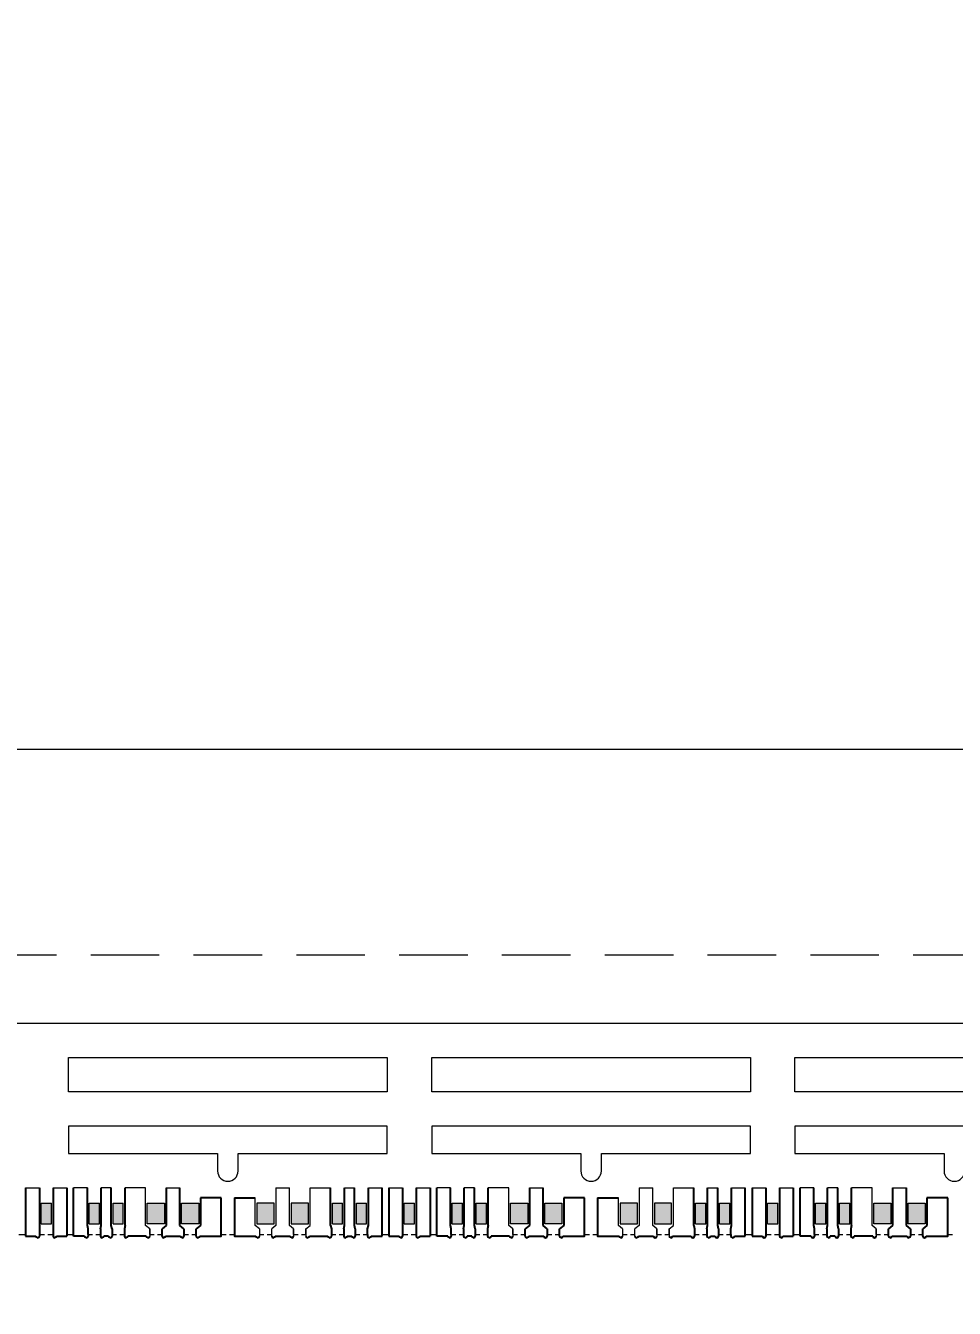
# Model space of a CAD drawing. Header units: millimetres. Extents: x 4026 to 4299, y 1527 to 1783.
# Drawn here: x 4137.39 to 4150.94, y 1739.06 to 1757.78 of the extents above; entities that cross this region are included whole.
import ezdxf

# ---------------------------------------------------------------- set-up
doc = ezdxf.new("R2010")
doc.units = ezdxf.units.MM
doc.linetypes.add('HIDDEN', pattern=[0.375, 0.25, -0.125])
doc.layers.add('1', color=7, linetype='Continuous')
doc.layers.add('1D', color=4, linetype='Continuous')
doc.layers.add('AM_8', color=3, linetype='Continuous', lineweight=15)

msp = doc.modelspace()

# ---------------------------------------------------------------- hatches: boundary and pattern name
at = {"layer": 'AM_8', "linetype": 'ByBlock'}
h = msp.add_hatch(dxfattribs=at)
h.set_pattern_fill('GLASS', color=3, scale=0.002)
h.set_pattern_definition([(123.6901, (37.13048, 3416.407292), (-0.050800067793, 0.101599977535), [0.018316194, -0.1648457968]), (123.6901, (37.131496, 3416.41034), (-0.050800067793, 0.101599977535), [0.0109897164, -0.1721722744]), (123.6901, (37.1254, 3416.41034), (-0.050800067793, 0.101599977535), [0.0109897164, -0.1721722744])])
h.paths.add_polyline_path([(4135.4681, 1740.5964), (4135.4681, 1740.2964), (4135.7181, 1740.2964), (4135.7181, 1740.5964)])
h.paths.add_polyline_path([(4135.9681, 1740.5964), (4135.9681, 1740.2964), (4136.2181, 1740.2964), (4136.2181, 1740.5964)])
h.paths.add_polyline_path([(4139.1681, 1740.2964), (4139.1681, 1740.5964), (4139.4181, 1740.5964), (4139.4181, 1740.2964)])
h.paths.add_polyline_path([(4139.6681, 1740.2964), (4139.6681, 1740.5964), (4139.9181, 1740.5964), (4139.9181, 1740.2964)])
h.paths.add_polyline_path([(4136.5681, 1740.2964), (4136.5681, 1740.5964), (4136.7181, 1740.5964), (4136.7181, 1740.2964)])
h.paths.add_polyline_path([(4136.9181, 1740.2964), (4136.9181, 1740.5964), (4137.0681, 1740.5964), (4137.0681, 1740.2964)])
h.paths.add_polyline_path([(4138.6681, 1740.2964), (4138.6681, 1740.5964), (4138.8181, 1740.5964), (4138.8181, 1740.2964)])
h.paths.add_polyline_path([(4138.3181, 1740.2964), (4138.3181, 1740.5964), (4138.4681, 1740.5964), (4138.4681, 1740.2964)])
h.paths.add_polyline_path([(4137.6181, 1740.2964), (4137.6181, 1740.5964), (4137.7681, 1740.5964), (4137.7681, 1740.2964)])
h = msp.add_hatch(dxfattribs=at)
h.set_pattern_fill('GLASS', color=3, scale=0.002)
h.set_pattern_definition([(123.6901, (42.43048, 3416.407292), (-0.050800067793, 0.101599977535), [0.018316194, -0.1648457968]), (123.6901, (42.431496, 3416.41034), (-0.050800067793, 0.101599977535), [0.0109897164, -0.1721722744]), (123.6901, (42.4254, 3416.41034), (-0.050800067793, 0.101599977535), [0.0109897164, -0.1721722744])])
h.paths.add_polyline_path([(4140.7681, 1740.5964), (4140.7681, 1740.2964), (4141.0181, 1740.2964), (4141.0181, 1740.5964)])
h.paths.add_polyline_path([(4141.2681, 1740.5964), (4141.2681, 1740.2964), (4141.5181, 1740.2964), (4141.5181, 1740.5964)])
h.paths.add_polyline_path([(4144.4681, 1740.2964), (4144.4681, 1740.5964), (4144.7181, 1740.5964), (4144.7181, 1740.2964)])
h.paths.add_polyline_path([(4144.9681, 1740.2964), (4144.9681, 1740.5964), (4145.2181, 1740.5964), (4145.2181, 1740.2964)])
h.paths.add_polyline_path([(4141.8681, 1740.2964), (4141.8681, 1740.5964), (4142.0181, 1740.5964), (4142.0181, 1740.2964)])
h.paths.add_polyline_path([(4142.2181, 1740.2964), (4142.2181, 1740.5964), (4142.3681, 1740.5964), (4142.3681, 1740.2964)])
h.paths.add_polyline_path([(4143.9681, 1740.2964), (4143.9681, 1740.5964), (4144.1181, 1740.5964), (4144.1181, 1740.2964)])
h.paths.add_polyline_path([(4143.6181, 1740.2964), (4143.6181, 1740.5964), (4143.7681, 1740.5964), (4143.7681, 1740.2964)])
h.paths.add_polyline_path([(4142.9181, 1740.2964), (4142.9181, 1740.5964), (4143.0681, 1740.5964), (4143.0681, 1740.2964)])
h = msp.add_hatch(dxfattribs=at)
h.set_pattern_fill('GLASS', color=3, scale=0.002)
h.set_pattern_definition([(123.6901, (47.73048, 3416.407292), (-0.050800067793, 0.101599977535), [0.018316194, -0.1648457968]), (123.6901, (47.731496, 3416.41034), (-0.050800067793, 0.101599977535), [0.0109897164, -0.1721722744]), (123.6901, (47.7254, 3416.41034), (-0.050800067793, 0.101599977535), [0.0109897164, -0.1721722744])])
h.paths.add_polyline_path([(4146.0681, 1740.5964), (4146.0681, 1740.2964), (4146.3181, 1740.2964), (4146.3181, 1740.5964)])
h.paths.add_polyline_path([(4146.5681, 1740.5964), (4146.5681, 1740.2964), (4146.8181, 1740.2964), (4146.8181, 1740.5964)])
h.paths.add_polyline_path([(4149.7681, 1740.2964), (4149.7681, 1740.5964), (4150.0181, 1740.5964), (4150.0181, 1740.2964)])
h.paths.add_polyline_path([(4150.2681, 1740.2964), (4150.2681, 1740.5964), (4150.5181, 1740.5964), (4150.5181, 1740.2964)])
h.paths.add_polyline_path([(4147.1681, 1740.2964), (4147.1681, 1740.5964), (4147.3181, 1740.5964), (4147.3181, 1740.2964)])
h.paths.add_polyline_path([(4147.5181, 1740.2964), (4147.5181, 1740.5964), (4147.6681, 1740.5964), (4147.6681, 1740.2964)])
h.paths.add_polyline_path([(4149.2681, 1740.2964), (4149.2681, 1740.5964), (4149.4181, 1740.5964), (4149.4181, 1740.2964)])
h.paths.add_polyline_path([(4148.9181, 1740.2964), (4148.9181, 1740.5964), (4149.0681, 1740.5964), (4149.0681, 1740.2964)])
h.paths.add_polyline_path([(4148.2181, 1740.2964), (4148.2181, 1740.5964), (4148.3681, 1740.5964), (4148.3681, 1740.2964)])

# ---------------------------------------------------------------- linework, layer by layer
at = {"lineweight": 5}
for p, q in [((4137.3931, 1740.8214, 0.0291), (4137.5931, 1740.8214, 0.0291)), ((4137.7931, 1740.8214, 0.0291), (4137.9931, 1740.8214, 0.0291)), ((4138.2931, 1740.8214, 0.0291), (4138.0931, 1740.8214, 0.0291)), ((4138.6431, 1740.8214, 0.0291), (4138.4931, 1740.8214, 0.0291)), ((4139.1431, 1740.8214, 0.0291), (4138.8431, 1740.8214, 0.0291)), ((4139.1431, 1740.2714, 0.0291), (4139.1431, 1740.8214, 0.0291)), ((4139.4431, 1740.8214, 0.0291), (4139.6431, 1740.8214, 0.0291)), ((4141.0431, 1740.8214, 0.0291), (4141.2431, 1740.8214, 0.0291)), ((4141.0431, 1740.8214, 0.0291), (4141.0431, 1740.2714, 0.0291)), ((4141.2431, 1740.2714, 0.0291), (4141.2431, 1740.8214, 0.0291)), ((4141.5431, 1740.8214, 0.0291), (4141.8431, 1740.8214, 0.0291)), ((4141.5431, 1740.2714, 0.0291), (4141.5431, 1740.8214, 0.0291)), ((4142.0431, 1740.8214, 0.0291), (4142.1931, 1740.8214, 0.0291)), ((4142.3931, 1740.8214, 0.0291), (4142.5931, 1740.8214, 0.0291)), ((4142.6931, 1740.8214, 0.0291), (4142.8931, 1740.8214, 0.0291)), ((4143.0931, 1740.8214, 0.0291), (4143.2931, 1740.8214, 0.0291)), ((4143.5931, 1740.8214, 0.0291), (4143.3931, 1740.8214, 0.0291)), ((4143.9431, 1740.8214, 0.0291), (4143.7931, 1740.8214, 0.0291)), ((4144.4431, 1740.8214, 0.0291), (4144.1431, 1740.8214, 0.0291)), ((4144.4431, 1740.2714, 0.0291), (4144.4431, 1740.8214, 0.0291)), ((4144.7431, 1740.8214, 0.0291), (4144.9431, 1740.8214, 0.0291)), ((4146.3431, 1740.8214, 0.0291), (4146.5431, 1740.8214, 0.0291)), ((4146.3431, 1740.8214, 0.0291), (4146.3431, 1740.2714, 0.0291)), ((4146.5431, 1740.2714, 0.0291), (4146.5431, 1740.8214, 0.0291)), ((4146.8431, 1740.8214, 0.0291), (4147.1431, 1740.8214, 0.0291)), ((4146.8431, 1740.2714, 0.0291), (4146.8431, 1740.8214, 0.0291)), ((4147.3431, 1740.8214, 0.0291), (4147.4931, 1740.8214, 0.0291)), ((4147.6931, 1740.8214, 0.0291), (4147.8931, 1740.8214, 0.0291)), ((4147.9931, 1740.8214, 0.0291), (4148.1931, 1740.8214, 0.0291)), ((4148.3931, 1740.8214, 0.0291), (4148.5931, 1740.8214, 0.0291)), ((4148.8931, 1740.8214, 0.0291), (4148.6931, 1740.8214, 0.0291)), ((4149.2431, 1740.8214, 0.0291), (4149.0931, 1740.8214, 0.0291)), ((4149.7431, 1740.8214, 0.0291), (4149.4431, 1740.8214, 0.0291)), ((4149.7431, 1740.2714, 0.0291), (4149.7431, 1740.8214, 0.0291)), ((4150.0431, 1740.8214, 0.0291), (4150.2431, 1740.8214, 0.0291)), ((4140.7431, 1740.2714, 0.0291), (4140.7431, 1740.6742, 0.0291)), ((4146.0431, 1740.2714, 0.0291), (4146.0431, 1740.6742, 0.0291)), ((4139.2031, 1740.2214, 0.0291), (4139.1431, 1740.2714, 0.0291)), ((4139.2031, 1740.1414, 0.0291), (4139.2031, 1740.2214, 0.0291)), ((4139.2031, 1740.2214, 0.0291), (4139.2031, 1740.1164, 0.0291)), ((4140.8031, 1740.2214, 0.0291), (4140.7431, 1740.2714, 0.0291)), ((4140.8031, 1740.2214, 0.0291), (4140.8031, 1740.1164, 0.0291)), ((4141.0431, 1740.2714, 0.0291), (4140.9831, 1740.2214, 0.0291)), ((4140.9831, 1740.1164, 0.0291), (4140.9831, 1740.2214, 0.0291)), ((4141.3031, 1740.2214, 0.0291), (4141.2431, 1740.2714, 0.0291)), ((4141.3031, 1740.1414, 0.0291), (4141.3031, 1740.2214, 0.0291)), ((4141.3031, 1740.2214, 0.0291), (4141.3031, 1740.1164, 0.0291)), ((4141.4831, 1740.2214, 0.0291), (4141.5431, 1740.2714, 0.0291)), ((4141.4831, 1740.1414, 0.0291), (4141.4831, 1740.2214, 0.0291)), ((4141.4831, 1740.2214, 0.0291), (4141.4831, 1740.1164, 0.0291)), ((4144.5031, 1740.2214, 0.0291), (4144.4431, 1740.2714, 0.0291)), ((4144.5031, 1740.1414, 0.0291), (4144.5031, 1740.2214, 0.0291)), ((4144.5031, 1740.2214, 0.0291), (4144.5031, 1740.1164, 0.0291)), ((4146.1031, 1740.2214, 0.0291), (4146.0431, 1740.2714, 0.0291)), ((4146.1031, 1740.2214, 0.0291), (4146.1031, 1740.1164, 0.0291)), ((4146.3431, 1740.2714, 0.0291), (4146.2831, 1740.2214, 0.0291)), ((4146.2831, 1740.1164, 0.0291), (4146.2831, 1740.2214, 0.0291)), ((4146.6031, 1740.2214, 0.0291), (4146.5431, 1740.2714, 0.0291)), ((4146.6031, 1740.1414, 0.0291), (4146.6031, 1740.2214, 0.0291)), ((4146.6031, 1740.2214, 0.0291), (4146.6031, 1740.1164, 0.0291)), ((4146.7831, 1740.2214, 0.0291), (4146.8431, 1740.2714, 0.0291)), ((4146.7831, 1740.1414, 0.0291), (4146.7831, 1740.2214, 0.0291)), ((4146.7831, 1740.2214, 0.0291), (4146.7831, 1740.1164, 0.0291)), ((4149.8031, 1740.2214, 0.0291), (4149.7431, 1740.2714, 0.0291)), ((4149.8031, 1740.1414, 0.0291), (4149.8031, 1740.2214, 0.0291)), ((4149.8031, 1740.2214, 0.0291), (4149.8031, 1740.1164, 0.0291))]:
    msp.add_line(p, q, dxfattribs=at)
at = {"color": 0}
for p, q in [((4137.3931, 1740.8214, 0.0291), (4137.3931, 1740.1164, 0.0291)), ((4137.5931, 1740.8214, 0.0291), (4137.5931, 1740.1164, 0.0291)), ((4137.7931, 1740.8214, 0.0291), (4137.7931, 1740.1164, 0.0291)), ((4137.9931, 1740.8214, 0.0291), (4137.9931, 1740.1164, 0.0291)), ((4138.2931, 1740.2714, 0.0291), (4138.2931, 1740.8214, 0.0291)), ((4138.4931, 1740.2714, 0.0291), (4138.4931, 1740.8214, 0.0291)), ((4138.6431, 1740.2714, 0.0291), (4138.6431, 1740.8214, 0.0291)), ((4138.8431, 1740.2714, 0.0291), (4138.8431, 1740.8214, 0.0291)), ((4141.8431, 1740.2714, 0.0291), (4141.8431, 1740.8214, 0.0291)), ((4142.0431, 1740.2714, 0.0291), (4142.0431, 1740.8214, 0.0291)), ((4142.1931, 1740.2714, 0.0291), (4142.1931, 1740.8214, 0.0291)), ((4142.3931, 1740.2714, 0.0291), (4142.3931, 1740.8214, 0.0291)), ((4142.6931, 1740.8214, 0.0291), (4142.6931, 1740.1164, 0.0291)), ((4142.8931, 1740.8214, 0.0291), (4142.8931, 1740.1164, 0.0291)), ((4143.0931, 1740.8214, 0.0291), (4143.0931, 1740.1164, 0.0291)), ((4143.2931, 1740.8214, 0.0291), (4143.2931, 1740.1164, 0.0291)), ((4143.5931, 1740.2714, 0.0291), (4143.5931, 1740.8214, 0.0291)), ((4143.7931, 1740.2714, 0.0291), (4143.7931, 1740.8214, 0.0291)), ((4143.9431, 1740.2714, 0.0291), (4143.9431, 1740.8214, 0.0291)), ((4144.1431, 1740.2714, 0.0291), (4144.1431, 1740.8214, 0.0291)), ((4147.1431, 1740.2714, 0.0291), (4147.1431, 1740.8214, 0.0291)), ((4147.3431, 1740.2714, 0.0291), (4147.3431, 1740.8214, 0.0291)), ((4147.4931, 1740.2714, 0.0291), (4147.4931, 1740.8214, 0.0291)), ((4147.6931, 1740.2714, 0.0291), (4147.6931, 1740.8214, 0.0291)), ((4147.9931, 1740.8214, 0.0291), (4147.9931, 1740.1164, 0.0291)), ((4148.1931, 1740.8214, 0.0291), (4148.1931, 1740.1164, 0.0291)), ((4148.3931, 1740.8214, 0.0291), (4148.3931, 1740.1164, 0.0291)), ((4148.5931, 1740.8214, 0.0291), (4148.5931, 1740.1164, 0.0291)), ((4148.8931, 1740.2714, 0.0291), (4148.8931, 1740.8214, 0.0291)), ((4149.0931, 1740.2714, 0.0291), (4149.0931, 1740.8214, 0.0291)), ((4149.2431, 1740.2714, 0.0291), (4149.2431, 1740.8214, 0.0291)), ((4149.4431, 1740.2714, 0.0291), (4149.4431, 1740.8214, 0.0291)), ((4138.3031, 1740.2214, 0.0291), (4138.2931, 1740.2714, 0.0291)), ((4138.3031, 1740.1414, 0.0291), (4138.3031, 1740.2214, 0.0291)), ((4138.4831, 1740.2214, 0.0291), (4138.4931, 1740.2714, 0.0291)), ((4138.6531, 1740.2214, 0.0291), (4138.6431, 1740.2714, 0.0291)), ((4138.8431, 1740.2714, 0.0291), (4138.8331, 1740.2214, 0.0291)), ((4138.8331, 1740.2214, 0.0291), (4138.8331, 1740.1414, 0.0291)), ((4139.3831, 1740.1164, 0.0291), (4139.3831, 1740.2214, 0.0291)), ((4139.7031, 1740.2214, 0.0291), (4139.7031, 1740.1164, 0.0291)), ((4139.8831, 1740.1164, 0.0291), (4139.8831, 1740.2214, 0.0291)), ((4141.8431, 1740.2714, 0.0291), (4141.8531, 1740.2214, 0.0291)), ((4141.8531, 1740.2214, 0.0291), (4141.8531, 1740.1414, 0.0291)), ((4142.0331, 1740.2214, 0.0291), (4142.0431, 1740.2714, 0.0291)), ((4142.2031, 1740.2214, 0.0291), (4142.1931, 1740.2714, 0.0291)), ((4142.3831, 1740.2214, 0.0291), (4142.3931, 1740.2714, 0.0291)), ((4142.3831, 1740.1414, 0.0291), (4142.3831, 1740.2214, 0.0291)), ((4143.6031, 1740.2214, 0.0291), (4143.5931, 1740.2714, 0.0291)), ((4143.6031, 1740.1414, 0.0291), (4143.6031, 1740.2214, 0.0291)), ((4143.7831, 1740.2214, 0.0291), (4143.7931, 1740.2714, 0.0291)), ((4143.9531, 1740.2214, 0.0291), (4143.9431, 1740.2714, 0.0291)), ((4144.1431, 1740.2714, 0.0291), (4144.1331, 1740.2214, 0.0291)), ((4144.1331, 1740.2214, 0.0291), (4144.1331, 1740.1414, 0.0291)), ((4144.6831, 1740.1164, 0.0291), (4144.6831, 1740.2214, 0.0291)), ((4145.0031, 1740.2214, 0.0291), (4145.0031, 1740.1164, 0.0291)), ((4145.1831, 1740.1164, 0.0291), (4145.1831, 1740.2214, 0.0291)), ((4147.1431, 1740.2714, 0.0291), (4147.1531, 1740.2214, 0.0291)), ((4147.1531, 1740.2214, 0.0291), (4147.1531, 1740.1414, 0.0291)), ((4147.3331, 1740.2214, 0.0291), (4147.3431, 1740.2714, 0.0291)), ((4147.5031, 1740.2214, 0.0291), (4147.4931, 1740.2714, 0.0291)), ((4147.6831, 1740.2214, 0.0291), (4147.6931, 1740.2714, 0.0291)), ((4147.6831, 1740.1414, 0.0291), (4147.6831, 1740.2214, 0.0291)), ((4148.9031, 1740.2214, 0.0291), (4148.8931, 1740.2714, 0.0291)), ((4148.9031, 1740.1414, 0.0291), (4148.9031, 1740.2214, 0.0291)), ((4149.0831, 1740.2214, 0.0291), (4149.0931, 1740.2714, 0.0291)), ((4149.2531, 1740.2214, 0.0291), (4149.2431, 1740.2714, 0.0291)), ((4149.4431, 1740.2714, 0.0291), (4149.4331, 1740.2214, 0.0291)), ((4149.4331, 1740.2214, 0.0291), (4149.4331, 1740.1414, 0.0291)), ((4149.9831, 1740.1164, 0.0291), (4149.9831, 1740.2214, 0.0291)), ((4150.3031, 1740.2214, 0.0291), (4150.3031, 1740.1164, 0.0291)), ((4150.4831, 1740.1164, 0.0291), (4150.4831, 1740.2214, 0.0291))]:
    msp.add_line(p, q, dxfattribs=at)
for p, q in [((4139.4431, 1740.8214, 0.0291), (4139.4431, 1740.2714, 0.0291)), ((4139.6431, 1740.2714, 0.0291), (4139.6431, 1740.8214, 0.0291)), ((4144.7431, 1740.8214, 0.0291), (4144.7431, 1740.2714, 0.0291)), ((4144.9431, 1740.2714, 0.0291), (4144.9431, 1740.8214, 0.0291)), ((4150.0431, 1740.8214, 0.0291), (4150.0431, 1740.2714, 0.0291)), ((4150.2431, 1740.2714, 0.0291), (4150.2431, 1740.8214, 0.0291)), ((4139.9431, 1740.6742, 0.0291), (4139.9431, 1740.2714, 0.0291)), ((4140.2481, 1740.6742, 0.0291), (4139.9431, 1740.6742, 0.0291)), ((4140.4381, 1740.6742, 0.0291), (4140.7431, 1740.6742, 0.0291)), ((4145.2431, 1740.6742, 0.0291), (4145.2431, 1740.2714, 0.0291)), ((4145.5481, 1740.6742, 0.0291), (4145.2431, 1740.6742, 0.0291)), ((4145.7381, 1740.6742, 0.0291), (4146.0431, 1740.6742, 0.0291)), ((4150.5431, 1740.6742, 0.0291), (4150.5431, 1740.2714, 0.0291)), ((4150.8481, 1740.6742, 0.0291), (4150.5431, 1740.6742, 0.0291)), ((4138.4831, 1740.2214, 0.0291), (4138.4831, 1740.1164, 0.0291)), ((4138.6531, 1740.2214, 0.0291), (4138.6531, 1740.1164, 0.0291)), ((4139.4431, 1740.2714, 0.0291), (4139.3831, 1740.2214, 0.0291)), ((4139.7031, 1740.2214, 0.0291), (4139.6431, 1740.2714, 0.0291)), ((4139.9431, 1740.2714, 0.0291), (4139.8831, 1740.2214, 0.0291)), ((4142.0331, 1740.2214, 0.0291), (4142.0331, 1740.1164, 0.0291)), ((4142.2031, 1740.2214, 0.0291), (4142.2031, 1740.1164, 0.0291)), ((4143.7831, 1740.2214, 0.0291), (4143.7831, 1740.1164, 0.0291)), ((4143.9531, 1740.2214, 0.0291), (4143.9531, 1740.1164, 0.0291)), ((4144.7431, 1740.2714, 0.0291), (4144.6831, 1740.2214, 0.0291)), ((4145.0031, 1740.2214, 0.0291), (4144.9431, 1740.2714, 0.0291)), ((4145.2431, 1740.2714, 0.0291), (4145.1831, 1740.2214, 0.0291)), ((4147.3331, 1740.2214, 0.0291), (4147.3331, 1740.1164, 0.0291)), ((4147.5031, 1740.2214, 0.0291), (4147.5031, 1740.1164, 0.0291)), ((4149.0831, 1740.2214, 0.0291), (4149.0831, 1740.1164, 0.0291)), ((4149.2531, 1740.2214, 0.0291), (4149.2531, 1740.1164, 0.0291)), ((4150.0431, 1740.2714, 0.0291), (4149.9831, 1740.2214, 0.0291)), ((4150.3031, 1740.2214, 0.0291), (4150.2431, 1740.2714, 0.0291)), ((4150.5431, 1740.2714, 0.0291), (4150.4831, 1740.2214, 0.0291)), ((4138.3031, 1740.1414, 0.0291), (4138.3031, 1740.1164, 0.0291)), ((4138.8331, 1740.1414, 0.0291), (4138.8331, 1740.1164, 0.0291)), ((4141.8531, 1740.1414, 0.0291), (4141.8531, 1740.1164, 0.0291)), ((4142.3831, 1740.1414, 0.0291), (4142.3831, 1740.1164, 0.0291)), ((4143.6031, 1740.1414, 0.0291), (4143.6031, 1740.1164, 0.0291)), ((4144.1331, 1740.1414, 0.0291), (4144.1331, 1740.1164, 0.0291)), ((4147.1531, 1740.1414, 0.0291), (4147.1531, 1740.1164, 0.0291)), ((4147.6831, 1740.1414, 0.0291), (4147.6831, 1740.1164, 0.0291)), ((4148.9031, 1740.1414, 0.0291), (4148.9031, 1740.1164, 0.0291)), ((4149.4331, 1740.1414, 0.0291), (4149.4331, 1740.1164, 0.0291))]:
    msp.add_line(p, q)
at = {"color": 0, "elevation": 0.0291}
for points in [[(4138.0931, 1740.1164), (4138.0931, 1740.8214)], [(4142.5931, 1740.1164), (4142.5931, 1740.8214)], [(4143.3931, 1740.1164), (4143.3931, 1740.8214)], [(4147.8931, 1740.1164), (4147.8931, 1740.8214)], [(4148.6931, 1740.1164), (4148.6931, 1740.8214)], [(4139.9331, 1740.1164), (4140.2481, 1740.1164), (4140.2481, 1740.6742)], [(4140.4381, 1740.6742), (4140.4381, 1740.1164), (4140.7531, 1740.1164)], [(4145.2331, 1740.1164), (4145.5481, 1740.1164), (4145.5481, 1740.6742)], [(4145.7381, 1740.6742), (4145.7381, 1740.1164), (4146.0531, 1740.1164)], [(4150.5331, 1740.1164), (4150.8481, 1740.1164), (4150.8481, 1740.6742)], [(4137.3931, 1740.1164), (4137.5431, 1740.1164)], [(4137.8431, 1740.1164), (4137.9931, 1740.1164)], [(4138.2531, 1740.1164), (4138.0931, 1740.1164)], [(4138.6031, 1740.1164), (4138.5331, 1740.1164)], [(4139.1531, 1740.1164), (4138.8831, 1740.1164)], [(4139.4331, 1740.1164), (4139.6531, 1740.1164)], [(4141.0331, 1740.1164), (4141.2531, 1740.1164)], [(4141.5331, 1740.1164), (4141.8031, 1740.1164)], [(4142.0831, 1740.1164), (4142.1531, 1740.1164)], [(4142.4331, 1740.1164), (4142.5931, 1740.1164)], [(4142.6931, 1740.1164), (4142.8431, 1740.1164)], [(4143.1431, 1740.1164), (4143.2931, 1740.1164)], [(4143.5531, 1740.1164), (4143.3931, 1740.1164)], [(4143.9031, 1740.1164), (4143.8331, 1740.1164)], [(4144.4531, 1740.1164), (4144.1831, 1740.1164)], [(4144.7331, 1740.1164), (4144.9531, 1740.1164)], [(4146.3331, 1740.1164), (4146.5531, 1740.1164)], [(4146.8331, 1740.1164), (4147.1031, 1740.1164)], [(4147.3831, 1740.1164), (4147.4531, 1740.1164)], [(4147.7331, 1740.1164), (4147.8931, 1740.1164)], [(4147.9931, 1740.1164), (4148.1431, 1740.1164)], [(4148.4431, 1740.1164), (4148.5931, 1740.1164)], [(4148.8531, 1740.1164), (4148.6931, 1740.1164)], [(4149.2031, 1740.1164), (4149.1331, 1740.1164)], [(4149.7531, 1740.1164), (4149.4831, 1740.1164)], [(4150.0331, 1740.1164), (4150.2531, 1740.1164)]]:
    msp.add_lwpolyline(points, dxfattribs=at)
for centre, end in [((4137.5681, 1740.1164, 0.0291), 0), ((4137.8181, 1740.1164, 0.0291), 360), ((4138.2781, 1740.1164, 0.0291), 360), ((4138.5081, 1740.1164, 0.0291), 360), ((4138.6281, 1740.1164, 0.0291), 0), ((4138.8581, 1740.1164, 0.0291), 360), ((4139.1781, 1740.1164, 0.0291), 360), ((4139.4081, 1740.1164, 0.0291), 360), ((4139.6781, 1740.1164, 0.0291), 0), ((4139.9081, 1740.1164, 0.0291), 360), ((4140.7781, 1740.1164, 0.0291), 0), ((4141.0081, 1740.1164, 0.0291), 360), ((4141.2781, 1740.1164, 0.0291), 0), ((4141.5081, 1740.1164, 0.0291), 360), ((4141.8281, 1740.1164, 0.0291), 360), ((4142.0581, 1740.1164, 0.0291), 360), ((4142.1781, 1740.1164, 0.0291), 0), ((4142.4081, 1740.1164, 0.0291), 360), ((4142.8681, 1740.1164, 0.0291), 0), ((4143.1181, 1740.1164, 0.0291), 360), ((4143.5781, 1740.1164, 0.0291), 360), ((4143.8081, 1740.1164, 0.0291), 360), ((4143.9281, 1740.1164, 0.0291), 0), ((4144.1581, 1740.1164, 0.0291), 360), ((4144.4781, 1740.1164, 0.0291), 360), ((4144.7081, 1740.1164, 0.0291), 360), ((4144.9781, 1740.1164, 0.0291), 0), ((4145.2081, 1740.1164, 0.0291), 360), ((4146.0781, 1740.1164, 0.0291), 0), ((4146.3081, 1740.1164, 0.0291), 360), ((4146.5781, 1740.1164, 0.0291), 0), ((4146.8081, 1740.1164, 0.0291), 360), ((4147.1281, 1740.1164, 0.0291), 360), ((4147.3581, 1740.1164, 0.0291), 360), ((4147.4781, 1740.1164, 0.0291), 0), ((4147.7081, 1740.1164, 0.0291), 360), ((4148.1681, 1740.1164, 0.0291), 0), ((4148.4181, 1740.1164, 0.0291), 360), ((4148.8781, 1740.1164, 0.0291), 360), ((4149.1081, 1740.1164, 0.0291), 360), ((4149.2281, 1740.1164, 0.0291), 0), ((4149.4581, 1740.1164, 0.0291), 360), ((4149.7781, 1740.1164, 0.0291), 360), ((4150.0081, 1740.1164, 0.0291), 360), ((4150.2781, 1740.1164, 0.0291), 0), ((4150.5081, 1740.1164, 0.0291), 360)]:
    msp.add_arc(centre, 0.025, 180, end)
at = {"layer": '1', "lineweight": 5}
msp.add_line((4091.3431, 1747.2214, 0.0291), (4166.8431, 1747.2214, 0.0291), dxfattribs=at)
at = {"layer": '1', "lineweight": 5, "elevation": 0.0291}
for points in [[(4138.0181, 1742.7214), (4142.6681, 1742.7214), (4142.6681, 1742.2214), (4138.0181, 1742.2214)], [(4143.3181, 1742.7214), (4147.9681, 1742.7214), (4147.9681, 1742.2214), (4143.3181, 1742.2214)], [(4148.6181, 1742.7214), (4153.2681, 1742.7214), (4153.2681, 1742.2214), (4148.6181, 1742.2214)]]:
    msp.add_lwpolyline(points, close=True, dxfattribs=at)
for points in [[(4140.1931, 1741.0664, 1), (4140.4931, 1741.0664), (4140.4931, 1741.3214), (4142.6681, 1741.3214), (4142.6681, 1741.7214), (4138.0181, 1741.7214), (4138.0181, 1741.3214), (4140.1931, 1741.3214)], [(4145.4931, 1741.0664, 1), (4145.7931, 1741.0664), (4145.7931, 1741.3214), (4147.9681, 1741.3214), (4147.9681, 1741.7214), (4143.3181, 1741.7214), (4143.3181, 1741.3214), (4145.4931, 1741.3214)], [(4150.7931, 1741.0664, 1), (4151.0931, 1741.0664), (4151.0931, 1741.3214), (4153.2681, 1741.3214), (4153.2681, 1741.7214), (4148.6181, 1741.7214), (4148.6181, 1741.3214), (4150.7931, 1741.3214)]]:
    msp.add_lwpolyline(points, format="xyb", close=True, dxfattribs=at)
at = {"layer": '1D', "linetype": 'HIDDEN', "lineweight": 5, "ltscale": 4}
msp.add_line((4090.3431, 1744.2214, 0.0291), (4167.0712, 1744.2214, 0.0291), dxfattribs=at)
at = {"layer": '1D', "color": 1, "lineweight": 5, "elevation": 0.0291}
msp.add_lwpolyline([(4166.8431, 1673.2214), (4094.8431, 1673.2214), (4094.8431, 1743.2214), (4166.8431, 1743.2214)], dxfattribs=at)
at = {"layer": '1D', "linetype": 'HIDDEN', "lineweight": 5, "ltscale": 0.15, "elevation": 0.0291}
for points in [[(4137.2931, 1740.1414), (4137.3931, 1740.1414)], [(4137.5931, 1740.1414), (4137.6681, 1740.1414)], [(4137.7181, 1740.1414), (4137.7931, 1740.1414)], [(4137.9931, 1740.1414), (4138.0931, 1740.1414)], [(4138.3031, 1740.1414), (4138.3681, 1740.1414)], [(4138.4181, 1740.1414), (4138.4831, 1740.1414)], [(4138.6531, 1740.1414), (4138.7181, 1740.1414)], [(4138.7681, 1740.1414), (4138.8331, 1740.1414)], [(4139.2031, 1740.1414), (4139.2681, 1740.1414)], [(4139.3181, 1740.1414), (4139.3831, 1740.1414)], [(4139.7031, 1740.1414), (4139.7681, 1740.1414)], [(4139.8181, 1740.1414), (4139.8831, 1740.1414)], [(4140.2481, 1740.1414), (4140.3181, 1740.1414)], [(4140.3681, 1740.1414), (4140.4381, 1740.1414)], [(4140.8031, 1740.1414), (4140.8681, 1740.1414)], [(4140.9181, 1740.1414), (4140.9831, 1740.1414)], [(4141.3031, 1740.1414), (4141.3681, 1740.1414)], [(4141.4181, 1740.1414), (4141.4831, 1740.1414)], [(4141.8531, 1740.1414), (4141.9181, 1740.1414)], [(4141.9681, 1740.1414), (4142.0331, 1740.1414)], [(4142.2031, 1740.1414), (4142.2681, 1740.1414)], [(4142.3181, 1740.1414), (4142.3831, 1740.1414)], [(4142.5931, 1740.1414), (4142.6931, 1740.1414)], [(4142.8931, 1740.1414), (4142.9681, 1740.1414)], [(4143.0181, 1740.1414), (4143.0931, 1740.1414)], [(4143.2931, 1740.1414), (4143.3931, 1740.1414)], [(4143.6031, 1740.1414), (4143.6681, 1740.1414)], [(4143.7181, 1740.1414), (4143.7831, 1740.1414)], [(4143.9531, 1740.1414), (4144.0181, 1740.1414)], [(4144.0681, 1740.1414), (4144.1331, 1740.1414)], [(4144.5031, 1740.1414), (4144.5681, 1740.1414)], [(4144.6181, 1740.1414), (4144.6831, 1740.1414)], [(4145.0031, 1740.1414), (4145.0681, 1740.1414)], [(4145.1181, 1740.1414), (4145.1831, 1740.1414)], [(4145.5481, 1740.1414), (4145.6181, 1740.1414)], [(4145.6681, 1740.1414), (4145.7381, 1740.1414)], [(4146.1031, 1740.1414), (4146.1681, 1740.1414)], [(4146.2181, 1740.1414), (4146.2831, 1740.1414)], [(4146.6031, 1740.1414), (4146.6681, 1740.1414)], [(4146.7181, 1740.1414), (4146.7831, 1740.1414)], [(4147.1531, 1740.1414), (4147.2181, 1740.1414)], [(4147.2681, 1740.1414), (4147.3331, 1740.1414)], [(4147.5031, 1740.1414), (4147.5681, 1740.1414)], [(4147.6181, 1740.1414), (4147.6831, 1740.1414)], [(4147.8931, 1740.1414), (4147.9931, 1740.1414)], [(4148.1931, 1740.1414), (4148.2681, 1740.1414)], [(4148.3181, 1740.1414), (4148.3931, 1740.1414)], [(4148.5931, 1740.1414), (4148.6931, 1740.1414)], [(4148.9031, 1740.1414), (4148.9681, 1740.1414)], [(4149.0181, 1740.1414), (4149.0831, 1740.1414)], [(4149.2531, 1740.1414), (4149.3181, 1740.1414)], [(4149.3681, 1740.1414), (4149.4331, 1740.1414)], [(4149.8031, 1740.1414), (4149.8681, 1740.1414)], [(4149.9181, 1740.1414), (4149.9831, 1740.1414)], [(4150.3031, 1740.1414), (4150.3681, 1740.1414)], [(4150.4181, 1740.1414), (4150.4831, 1740.1414)], [(4150.8481, 1740.1414), (4150.9181, 1740.1414)]]:
    msp.add_lwpolyline(points, dxfattribs=at)
at = {"layer": 'AM_8', "color": 3, "linetype": 'ByBlock'}
for p, q in [((4137.6181, 1740.2964, 0.0291), (4137.6181, 1740.5964, 0.0291)), ((4137.6181, 1740.5964, 0.0291), (4137.7681, 1740.5964, 0.0291)), ((4137.7681, 1740.2964, 0.0291), (4137.7681, 1740.5964, 0.0291)), ((4138.3181, 1740.2964, 0.0291), (4138.3181, 1740.5964, 0.0291)), ((4138.3181, 1740.5964, 0.0291), (4138.4681, 1740.5964, 0.0291)), ((4138.4681, 1740.2964, 0.0291), (4138.4681, 1740.5964, 0.0291)), ((4138.6681, 1740.2964, 0.0291), (4138.6681, 1740.5964, 0.0291)), ((4138.6681, 1740.5964, 0.0291), (4138.8181, 1740.5964, 0.0291)), ((4138.8181, 1740.2964, 0.0291), (4138.8181, 1740.5964, 0.0291)), ((4141.8681, 1740.2964, 0.0291), (4141.8681, 1740.5964, 0.0291)), ((4141.8681, 1740.5964, 0.0291), (4142.0181, 1740.5964, 0.0291)), ((4142.0181, 1740.2964, 0.0291), (4142.0181, 1740.5964, 0.0291)), ((4142.2181, 1740.2964, 0.0291), (4142.2181, 1740.5964, 0.0291)), ((4142.2181, 1740.5964, 0.0291), (4142.3681, 1740.5964, 0.0291)), ((4142.3681, 1740.2964, 0.0291), (4142.3681, 1740.5964, 0.0291)), ((4142.9181, 1740.2964, 0.0291), (4142.9181, 1740.5964, 0.0291)), ((4142.9181, 1740.5964, 0.0291), (4143.0681, 1740.5964, 0.0291)), ((4143.0681, 1740.2964, 0.0291), (4143.0681, 1740.5964, 0.0291)), ((4143.6181, 1740.2964, 0.0291), (4143.6181, 1740.5964, 0.0291)), ((4143.6181, 1740.5964, 0.0291), (4143.7681, 1740.5964, 0.0291)), ((4143.7681, 1740.2964, 0.0291), (4143.7681, 1740.5964, 0.0291)), ((4143.9681, 1740.2964, 0.0291), (4143.9681, 1740.5964, 0.0291)), ((4143.9681, 1740.5964, 0.0291), (4144.1181, 1740.5964, 0.0291)), ((4144.1181, 1740.2964, 0.0291), (4144.1181, 1740.5964, 0.0291)), ((4147.1681, 1740.2964, 0.0291), (4147.1681, 1740.5964, 0.0291)), ((4147.1681, 1740.5964, 0.0291), (4147.3181, 1740.5964, 0.0291)), ((4147.3181, 1740.2964, 0.0291), (4147.3181, 1740.5964, 0.0291)), ((4147.5181, 1740.2964, 0.0291), (4147.5181, 1740.5964, 0.0291)), ((4147.5181, 1740.5964, 0.0291), (4147.6681, 1740.5964, 0.0291)), ((4147.6681, 1740.2964, 0.0291), (4147.6681, 1740.5964, 0.0291)), ((4148.2181, 1740.2964, 0.0291), (4148.2181, 1740.5964, 0.0291)), ((4148.2181, 1740.5964, 0.0291), (4148.3681, 1740.5964, 0.0291)), ((4148.3681, 1740.2964, 0.0291), (4148.3681, 1740.5964, 0.0291)), ((4148.9181, 1740.2964, 0.0291), (4148.9181, 1740.5964, 0.0291)), ((4148.9181, 1740.5964, 0.0291), (4149.0681, 1740.5964, 0.0291)), ((4149.0681, 1740.2964, 0.0291), (4149.0681, 1740.5964, 0.0291)), ((4149.2681, 1740.2964, 0.0291), (4149.2681, 1740.5964, 0.0291)), ((4149.2681, 1740.5964, 0.0291), (4149.4181, 1740.5964, 0.0291)), ((4149.4181, 1740.2964, 0.0291), (4149.4181, 1740.5964, 0.0291)), ((4137.6181, 1740.2964, 0.0291), (4137.7681, 1740.2964, 0.0291)), ((4138.3181, 1740.2964, 0.0291), (4138.4681, 1740.2964, 0.0291)), ((4138.6681, 1740.2964, 0.0291), (4138.8181, 1740.2964, 0.0291)), ((4141.8681, 1740.2964, 0.0291), (4142.0181, 1740.2964, 0.0291)), ((4142.2181, 1740.2964, 0.0291), (4142.3681, 1740.2964, 0.0291)), ((4142.9181, 1740.2964, 0.0291), (4143.0681, 1740.2964, 0.0291)), ((4143.6181, 1740.2964, 0.0291), (4143.7681, 1740.2964, 0.0291)), ((4143.9681, 1740.2964, 0.0291), (4144.1181, 1740.2964, 0.0291)), ((4147.1681, 1740.2964, 0.0291), (4147.3181, 1740.2964, 0.0291)), ((4147.5181, 1740.2964, 0.0291), (4147.6681, 1740.2964, 0.0291)), ((4148.2181, 1740.2964, 0.0291), (4148.3681, 1740.2964, 0.0291)), ((4148.9181, 1740.2964, 0.0291), (4149.0681, 1740.2964, 0.0291)), ((4149.2681, 1740.2964, 0.0291), (4149.4181, 1740.2964, 0.0291))]:
    msp.add_line(p, q, dxfattribs=at)
at = {"layer": 'AM_8', "color": 3, "linetype": 'ByBlock', "elevation": 0.0291}
for points in [[(4139.4181, 1740.5964), (4139.4181, 1740.2964), (4139.1681, 1740.2964), (4139.1681, 1740.5964)], [(4139.9181, 1740.5964), (4139.9181, 1740.2964), (4139.6681, 1740.2964), (4139.6681, 1740.5964)], [(4140.7681, 1740.5964), (4140.7681, 1740.2964), (4141.0181, 1740.2964), (4141.0181, 1740.5964)], [(4141.2681, 1740.5964), (4141.2681, 1740.2964), (4141.5181, 1740.2964), (4141.5181, 1740.5964)], [(4144.7181, 1740.5964), (4144.7181, 1740.2964), (4144.4681, 1740.2964), (4144.4681, 1740.5964)], [(4145.2181, 1740.5964), (4145.2181, 1740.2964), (4144.9681, 1740.2964), (4144.9681, 1740.5964)], [(4146.0681, 1740.5964), (4146.0681, 1740.2964), (4146.3181, 1740.2964), (4146.3181, 1740.5964)], [(4146.5681, 1740.5964), (4146.5681, 1740.2964), (4146.8181, 1740.2964), (4146.8181, 1740.5964)], [(4150.0181, 1740.5964), (4150.0181, 1740.2964), (4149.7681, 1740.2964), (4149.7681, 1740.5964)], [(4150.5181, 1740.5964), (4150.5181, 1740.2964), (4150.2681, 1740.2964), (4150.2681, 1740.5964)]]:
    msp.add_lwpolyline(points, close=True, dxfattribs=at)

doc.saveas('drawing.dxf')
